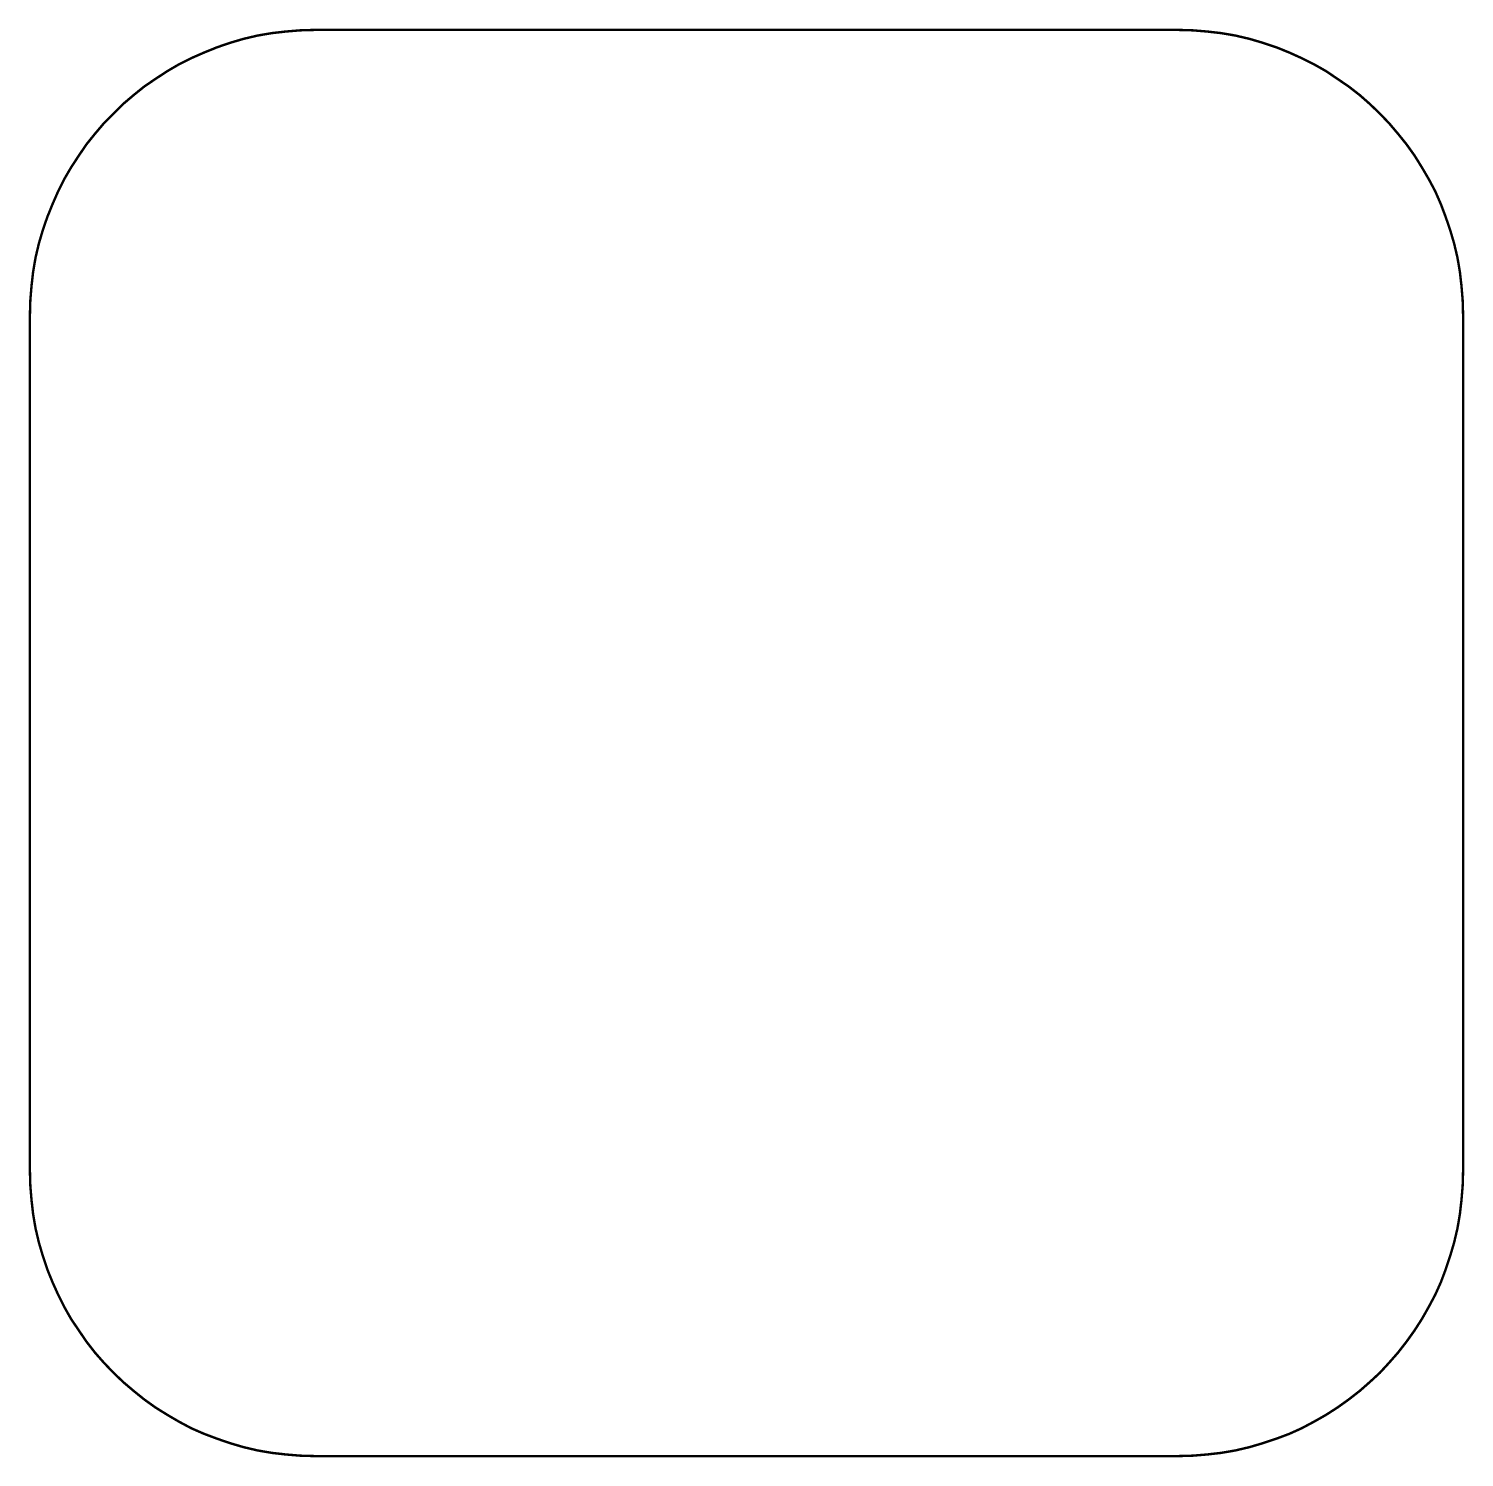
# Model space of a CAD drawing. Extents: x 0.05 to 5.96, y 0.05 to 5.95.
import ezdxf

# ---------------------------------------------------------------- set-up
doc = ezdxf.new("R2010")
doc.units = 0
doc.header["$LTSCALE"] = 0.166667
doc.layers.add('FOREGROUND', color=7, linetype='CONTINUOUS')

msp = doc.modelspace()

# ---------------------------------------------------------------- linework, layer by layer
at = {"layer": 'FOREGROUND', "linetype": 'CONTINUOUS', "const_width": 0.01}
msp.add_lwpolyline([(1.225, 5.94), (4.785, 5.94), (4.845, 5.938333), (4.905, 5.933333), (4.963333, 5.926667), (5.021667, 5.916667), (5.078333, 5.903333), (5.135, 5.886667), (5.19, 5.868333), (5.243333, 5.846667), (5.295, 5.823333), (5.345, 5.798333), (5.395, 5.77), (5.441667, 5.738333), (5.488333, 5.706667), (5.533333, 5.671667), (5.575, 5.635), (5.616667, 5.595), (5.655, 5.555), (5.691667, 5.511667), (5.726667, 5.468333), (5.76, 5.421667), (5.79, 5.373333), (5.818333, 5.325), (5.845, 5.275), (5.868333, 5.221667), (5.888333, 5.168333), (5.906667, 5.115), (5.923333, 5.058333), (5.936667, 5.001667), (5.946667, 4.943333), (5.953333, 4.885), (5.958333, 4.825), (5.96, 4.765), (5.96, 1.233333), (5.958333, 1.173333), (5.953333, 1.113333), (5.946667, 1.055), (5.936667, 0.996667), (5.923333, 0.94), (5.906667, 0.883333), (5.888333, 0.828333), (5.868333, 0.775), (5.845, 0.723333), (5.818333, 0.673333), (5.79, 0.623333), (5.76, 0.576667), (5.726667, 0.53), (5.691667, 0.485), (5.655, 0.443333), (5.616667, 0.401667), (5.575, 0.363333), (5.533333, 0.326667), (5.488333, 0.291667), (5.441667, 0.258333), (5.395, 0.228333), (5.345, 0.2), (5.295, 0.173333), (5.243333, 0.15), (5.19, 0.13), (5.135, 0.111667), (5.078333, 0.095), (5.021667, 0.081667), (4.963333, 0.071667), (4.905, 0.065), (4.845, 0.06), (4.785, 0.058333), (1.225, 0.058333), (1.165, 0.06), (1.105, 0.065), (1.046667, 0.071667), (0.988333, 0.081667), (0.931667, 0.095), (0.875, 0.111667), (0.821667, 0.13), (0.768333, 0.15), (0.715, 0.173333), (0.665, 0.2), (0.616667, 0.228333), (0.568333, 0.258333), (0.521667, 0.291667), (0.478333, 0.326667), (0.435, 0.363333), (0.395, 0.401667), (0.355, 0.443333), (0.318333, 0.485), (0.283333, 0.53), (0.251667, 0.576667), (0.22, 0.623333), (0.191667, 0.673333), (0.166667, 0.723333), (0.143333, 0.775), (0.121667, 0.828333), (0.103333, 0.883333), (0.086667, 0.94), (0.073333, 0.996667), (0.063333, 1.055), (0.056667, 1.113333), (0.051667, 1.173333), (0.05, 1.233333), (0.05, 4.765), (0.051667, 4.825), (0.056667, 4.885), (0.063333, 4.943333), (0.073333, 5.001667), (0.086667, 5.058333), (0.103333, 5.115), (0.121667, 5.168333), (0.143333, 5.221667), (0.166667, 5.275), (0.191667, 5.325), (0.22, 5.373333), (0.251667, 5.421667), (0.283333, 5.468333), (0.318333, 5.511667), (0.355, 5.555), (0.395, 5.595), (0.435, 5.635), (0.478333, 5.671667), (0.521667, 5.706667), (0.568333, 5.738333), (0.616667, 5.77), (0.665, 5.798333), (0.715, 5.823333), (0.768333, 5.846667), (0.821667, 5.868333), (0.875, 5.886667), (0.931667, 5.903333), (0.988333, 5.916667), (1.046667, 5.926667), (1.105, 5.933333), (1.165, 5.938333)], close=True, dxfattribs=at)
at = {"layer": 'FOREGROUND', "color": 7, "linetype": 'CONTINUOUS'}
msp.add_lwpolyline([(1.225, 5.94), (4.785, 5.94), (4.845, 5.938333), (4.905, 5.933333), (4.963333, 5.926667), (5.021667, 5.916667), (5.078333, 5.903333), (5.135, 5.886667), (5.19, 5.868333), (5.243333, 5.846667), (5.295, 5.823333), (5.345, 5.798333), (5.395, 5.77), (5.441667, 5.738333), (5.488333, 5.706667), (5.533333, 5.671667), (5.575, 5.635), (5.616667, 5.595), (5.655, 5.555), (5.691667, 5.511667), (5.726667, 5.468333), (5.76, 5.421667), (5.79, 5.373333), (5.818333, 5.325), (5.845, 5.275), (5.868333, 5.221667), (5.888333, 5.168333), (5.906667, 5.115), (5.923333, 5.058333), (5.936667, 5.001667), (5.946667, 4.943333), (5.953333, 4.885), (5.958333, 4.825), (5.96, 4.765), (5.96, 1.233333), (5.958333, 1.173333), (5.953333, 1.113333), (5.946667, 1.055), (5.936667, 0.996667), (5.923333, 0.94), (5.906667, 0.883333), (5.888333, 0.828333), (5.868333, 0.775), (5.845, 0.723333), (5.818333, 0.673333), (5.79, 0.623333), (5.76, 0.576667), (5.726667, 0.53), (5.691667, 0.485), (5.655, 0.443333), (5.616667, 0.401667), (5.575, 0.363333), (5.533333, 0.326667), (5.488333, 0.291667), (5.441667, 0.258333), (5.395, 0.228333), (5.345, 0.2), (5.295, 0.173333), (5.243333, 0.15), (5.19, 0.13), (5.135, 0.111667), (5.078333, 0.095), (5.021667, 0.081667), (4.963333, 0.071667), (4.905, 0.065), (4.845, 0.06), (4.785, 0.058333), (1.225, 0.058333), (1.165, 0.06), (1.105, 0.065), (1.046667, 0.071667), (0.988333, 0.081667), (0.931667, 0.095), (0.875, 0.111667), (0.821667, 0.13), (0.768333, 0.15), (0.715, 0.173333), (0.665, 0.2), (0.616667, 0.228333), (0.568333, 0.258333), (0.521667, 0.291667), (0.478333, 0.326667), (0.435, 0.363333), (0.395, 0.401667), (0.355, 0.443333), (0.318333, 0.485), (0.283333, 0.53), (0.251667, 0.576667), (0.22, 0.623333), (0.191667, 0.673333), (0.166667, 0.723333), (0.143333, 0.775), (0.121667, 0.828333), (0.103333, 0.883333), (0.086667, 0.94), (0.073333, 0.996667), (0.063333, 1.055), (0.056667, 1.113333), (0.051667, 1.173333), (0.05, 1.233333), (0.05, 4.765), (0.051667, 4.825), (0.056667, 4.885), (0.063333, 4.943333), (0.073333, 5.001667), (0.086667, 5.058333), (0.103333, 5.115), (0.121667, 5.168333), (0.143333, 5.221667), (0.166667, 5.275), (0.191667, 5.325), (0.22, 5.373333), (0.251667, 5.421667), (0.283333, 5.468333), (0.318333, 5.511667), (0.355, 5.555), (0.395, 5.595), (0.435, 5.635), (0.478333, 5.671667), (0.521667, 5.706667), (0.568333, 5.738333), (0.616667, 5.77), (0.665, 5.798333), (0.715, 5.823333), (0.768333, 5.846667), (0.821667, 5.868333), (0.875, 5.886667), (0.931667, 5.903333), (0.988333, 5.916667), (1.046667, 5.926667), (1.105, 5.933333), (1.165, 5.938333)], close=True, dxfattribs=at)

doc.saveas('drawing.dxf')
